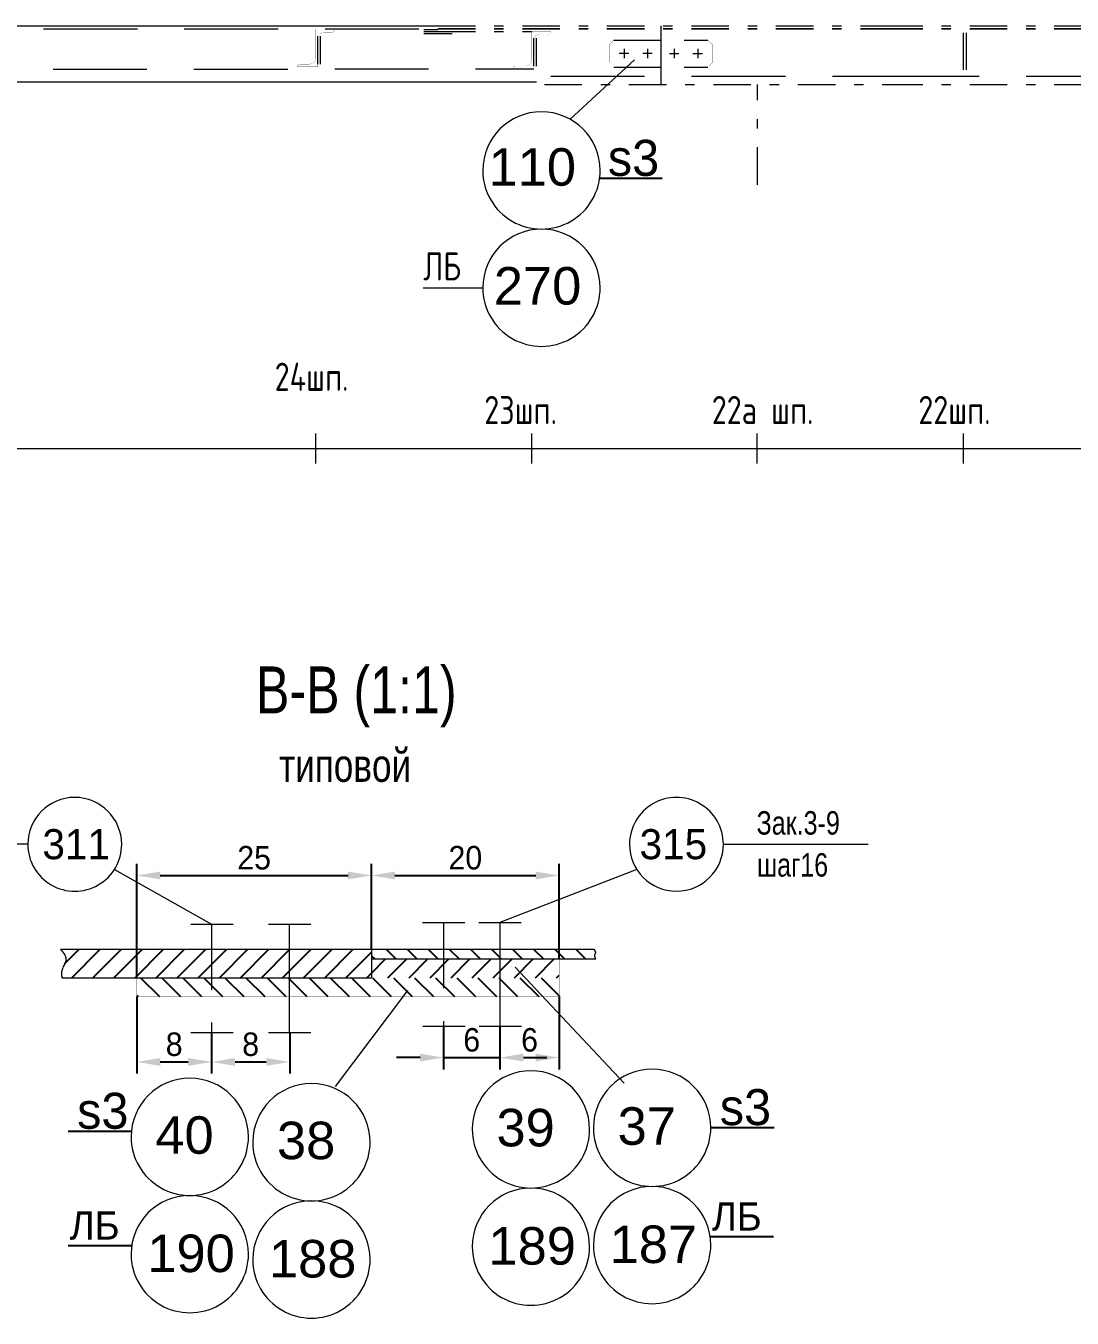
# Model space of a CAD drawing. Header units: millimetres. Extents: x 42007 to 66124, y -556 to 6894.
# Drawn here: x 45062 to 46177, y 1877 to 3254 of the extents above; entities that cross this region are included whole.
import ezdxf
from ezdxf.enums import TextEntityAlignment as Align

# ---------------------------------------------------------------- set-up
doc = ezdxf.new("R2010")
doc.units = ezdxf.units.MM
for name, pattern in [('K5LT32769', [0]), ('K5LT32770', [0]), ('K5LT32781', [90, 40, -20, 10, -20]), ('K5LT32782', [150, 100, -50]), ('K5LT32783', [75, 50, -25]), ('K5LT32786', [25.318241, 20.818241, -1.5, 1.5, -1.5]), ('K5LT32802', [105, 70, -35])]:
    doc.linetypes.add(name, pattern=pattern)
doc.layers.get('Defpoints').update_dxf_attribs({"color": 250})
doc.layers.add('pen_7', color=1, linetype='Continuous')
doc.styles.add('KTEXTSTYLE', font='GOST_AU.SHX', dxfattribs={"width": 0.96, "height": 5})
doc.styles.add('style5', font='arial.ttf', dxfattribs={"height": 3})
doc.dimstyles.new('ISO-10', dxfattribs={"dimscale": 10, "dimtxt": 2.5, "dimasz": 2.5, "dimexe": 1.25, "dimexo": 0, "dimtad": 1, "dimdec": 0, "dimtxsty": 'Standard', "dimcen": 2.5, "dimclrd": 7, "dimclre": 7, "dimclrt": 6, "dimadec": 0, "dimazin": 0, "dimtfac": 1, "dimtdec": 0, "dimtmove": 0, "dimatfit": 3, "dimfxl": 1, "dimarcsym": 0})
pattern_1 = [(45, (50614.336, 3365.016), (-11.22532, 11.22532), [])]
pattern_2 = [(135, (50614.336, 3365.016), (-11.22532, -11.22532), [])]

# ---------------------------------------------------------------- blocks, each defined once
blk = doc.blocks.new('*D118')
at = {"color": 7, "lineweight": -2, "transparency": 16777216}
for p, q in [((45180.2, 2219.5), (45180.2, 2137.3)), ((45259.9, 2181.1), (45259.9, 2137.3)), ((45205.2, 2149.8), (45234.9, 2149.8))]:
    blk.add_line(p, q, dxfattribs=at)
at = {"color": 7, "transparency": 16777216}
for points in [[(45205.2, 2153.9), (45205.2, 2145.6), (45180.2, 2149.8)], [(45234.9, 2153.9), (45234.9, 2145.6), (45259.9, 2149.8)]]:
    blk.add_solid(points, dxfattribs=at)
at = {"layer": 'Defpoints', "color": 0, "transparency": 16777216}
for p in [(45180.2, 2219.5), (45259.9, 2181.1), (45259.9, 2149.8)]:
    blk.add_point(p, dxfattribs=at)
at = {"color": 6, "transparency": 16777216, "insert": (45220, 2168.5), "char_height": 25, "attachment_point": 5}
blk.add_mtext('\\H25.0;\\W0.965;\\Q0;\\H25.0;\\W0.965;\\Q0;\\Q0;8', dxfattribs=at)
blk = doc.blocks.new('*D119')
at = {"color": 7, "lineweight": -2, "transparency": 16777216}
for p, q in [((45259.9, 2181.1), (45259.9, 2137.3)), ((45343.1, 2181.1), (45343.1, 2137.3)), ((45284.9, 2149.8), (45318.1, 2149.8))]:
    blk.add_line(p, q, dxfattribs=at)
at = {"color": 7, "transparency": 16777216}
for points in [[(45284.9, 2153.9), (45284.9, 2145.6), (45259.9, 2149.8)], [(45318.1, 2153.9), (45318.1, 2145.6), (45343.1, 2149.8)]]:
    blk.add_solid(points, dxfattribs=at)
at = {"layer": 'Defpoints', "color": 0, "transparency": 16777216}
for p in [(45259.9, 2181.1), (45343.1, 2181.1), (45343.1, 2149.8)]:
    blk.add_point(p, dxfattribs=at)
at = {"color": 6, "transparency": 16777216, "insert": (45301.5, 2168.5), "char_height": 25, "attachment_point": 5}
blk.add_mtext('\\H25.0;\\W0.965;\\Q0;\\H25.0;\\W0.965;\\Q0;\\Q0;8', dxfattribs=at)
blk = doc.blocks.new('*D120')
at = {"color": 7, "lineweight": -2, "transparency": 16777216}
for p, q in [((45507, 2187.8), (45507, 2141.9)), ((45567, 2187.8), (45567, 2141.9)), ((45482, 2154.4), (45457, 2154.4)), ((45507, 2154.4), (45567, 2154.4)), ((45592, 2154.4), (45617, 2154.4))]:
    blk.add_line(p, q, dxfattribs=at)
at = {"color": 7, "transparency": 16777216}
for points in [[(45482, 2158.6), (45482, 2150.3), (45507, 2154.4)], [(45592, 2158.6), (45592, 2150.3), (45567, 2154.4)]]:
    blk.add_solid(points, dxfattribs=at)
at = {"layer": 'Defpoints', "color": 0, "transparency": 16777216}
for p in [(45507, 2187.8), (45567, 2187.8), (45567, 2154.4)]:
    blk.add_point(p, dxfattribs=at)
at = {"color": 6, "transparency": 16777216, "insert": (45537, 2173.2), "char_height": 25, "attachment_point": 5}
blk.add_mtext('\\H25.0;\\W0.965;\\Q0;\\H25.0;\\W0.965;\\Q0;\\Q0;6', dxfattribs=at)
blk = doc.blocks.new('*D121')
at = {"color": 7, "lineweight": -2, "transparency": 16777216}
for p, q in [((45630.2, 2219.5), (45630.2, 2141.9)), ((45567, 2187.8), (45567, 2141.9)), ((45592, 2154.4), (45605.2, 2154.4))]:
    blk.add_line(p, q, dxfattribs=at)
at = {"color": 7, "transparency": 16777216}
for points in [[(45592, 2158.6), (45592, 2150.3), (45567, 2154.4)], [(45605.2, 2158.6), (45605.2, 2150.3), (45630.2, 2154.4)]]:
    blk.add_solid(points, dxfattribs=at)
at = {"layer": 'Defpoints', "color": 0, "transparency": 16777216}
for p in [(45630.2, 2219.5), (45567, 2187.8), (45630.2, 2154.4)]:
    blk.add_point(p, dxfattribs=at)
at = {"color": 6, "transparency": 16777216, "insert": (45598.6, 2173.2), "char_height": 25, "attachment_point": 5}
blk.add_mtext('\\H25.0;\\W0.965;\\Q0;\\H25.0;\\W0.965;\\Q0;\\Q0;6', dxfattribs=at)
blk = doc.blocks.new('*D126')
at = {"color": 7, "lineweight": -2, "transparency": 16777216}
for p, q in [((45430.2, 2269.5), (45430.2, 2361)), ((45630.2, 2259.5), (45630.2, 2361)), ((45455.2, 2348.5), (45605.2, 2348.5))]:
    blk.add_line(p, q, dxfattribs=at)
at = {"color": 7, "transparency": 16777216}
for points in [[(45455.2, 2352.7), (45455.2, 2344.4), (45430.2, 2348.5)], [(45605.2, 2352.7), (45605.2, 2344.4), (45630.2, 2348.5)]]:
    blk.add_solid(points, dxfattribs=at)
at = {"layer": 'Defpoints', "color": 0, "transparency": 16777216}
for p in [(45630.2, 2348.5), (45430.2, 2269.5), (45630.2, 2259.5)]:
    blk.add_point(p, dxfattribs=at)
at = {"color": 6, "transparency": 16777216, "insert": (45530.2, 2367.3), "char_height": 25, "attachment_point": 5}
blk.add_mtext('\\H25.0;\\W0.965;\\Q0;\\H25.0;\\W0.965;\\Q0;\\Q0;20', dxfattribs=at)
blk = doc.blocks.new('*D129')
at = {"color": 7, "lineweight": -2, "transparency": 16777216}
for p, q in [((45180.2, 2239.5), (45180.2, 2361)), ((45430.2, 2315.3), (45430.2, 2361)), ((45205.2, 2348.5), (45405.2, 2348.5))]:
    blk.add_line(p, q, dxfattribs=at)
at = {"color": 7, "transparency": 16777216}
for points in [[(45205.2, 2352.7), (45205.2, 2344.4), (45180.2, 2348.5)], [(45405.2, 2352.7), (45405.2, 2344.4), (45430.2, 2348.5)]]:
    blk.add_solid(points, dxfattribs=at)
at = {"layer": 'Defpoints', "color": 0, "transparency": 16777216}
for p in [(45430.2, 2348.5), (45430.2, 2315.3), (45180.2, 2239.5)]:
    blk.add_point(p, dxfattribs=at)
at = {"color": 6, "transparency": 16777216, "insert": (45305.2, 2367.3), "char_height": 25, "attachment_point": 5}
blk.add_mtext('\\H25.0;\\W0.965;\\Q0;\\H25.0;\\W0.965;\\Q0;\\Q0;25', dxfattribs=at)

msp = doc.modelspace()

# ---------------------------------------------------------------- hatches: boundary and pattern name
h = msp.add_hatch()
h.set_pattern_fill('', style=0, pattern_type=0)
h.set_pattern_definition(pattern_1)
h.paths.add_polyline_path([(45430.21, 2259.528), (45430.21, 2269.528), (45099.021, 2269.528), (45099.108, 2269.428), (45099.237, 2269.278), (45099.431, 2269.053), (45099.72, 2268.717), (45100.151, 2268.212), (45100.785, 2267.454), (45101.694, 2266.315), (45102.913, 2264.598), (45104.246, 2261.993), (45104.724, 2259.434), (45104.72, 2259.216), (45104.691, 2258.777), (45104.555, 2257.895), (45104.028, 2256.111), (45103.23, 2254.227), (45102.772, 2253.264), (45102.523, 2252.752), (45102.363, 2252.421), (45102.204, 2252.092), (45101.998, 2251.659), (45101.707, 2251.035), (45101.3, 2250.109), (45100.772, 2248.717), (45100.411, 2247.447), (45100.366, 2247.242), (45100.286, 2246.831), (45100.168, 2246.006), (45100.072, 2244.346), (45100.183, 2241.862), (45100.306, 2240.615), (45100.376, 2239.99), (45100.412, 2239.678), (45100.429, 2239.528), (45430.21, 2239.528)])
h = msp.add_hatch()
h.set_pattern_fill('', angle=90, style=0, pattern_type=0)
h.set_pattern_definition(pattern_2)
h.paths.add_polyline_path([(45630.21, 2259.528), (45669.192, 2259.528), (45669.131, 2259.628), (45669.077, 2259.717), (45668.996, 2259.852), (45668.876, 2260.053), (45668.7, 2260.355), (45668.451, 2260.809), (45668.128, 2261.49), (45667.821, 2262.514), (45667.812, 2263.506), (45667.825, 2263.576), (45667.854, 2263.715), (45667.931, 2263.993), (45668.095, 2264.456), (45668.188, 2264.688), (45668.236, 2264.804), (45668.26, 2264.862), (45668.273, 2264.894), (45668.292, 2264.942), (45668.321, 2265.012), (45668.364, 2265.118), (45668.427, 2265.277), (45668.516, 2265.515), (45668.629, 2265.871), (45668.73, 2266.404), (45668.733, 2266.444), (45668.736, 2266.505), (45668.739, 2266.626), (45668.727, 2266.87), (45668.639, 2267.354), (45668.265, 2268.32), (45667.924, 2268.956), (45667.738, 2269.273), (45667.644, 2269.432), (45667.596, 2269.512), (45667.586, 2269.528), (45430.21, 2269.528), (45430.21, 2259.528)])
h = msp.add_hatch()
h.set_pattern_fill('', style=0, pattern_type=0)
h.set_pattern_definition(pattern_1)
h.paths.add_polyline_path([(45430.21, 2259.528), (45430.21, 2239.528), (45630.21, 2239.528), (45630.21, 2259.528)])
h = msp.add_hatch()
h.set_pattern_fill('', angle=90, style=0, pattern_type=0)
h.set_pattern_definition(pattern_2)
h.paths.add_polyline_path([(45630.21, 2219.528), (45630.21, 2239.528), (45430.21, 2239.528), (45180.21, 2239.528), (45180.21, 2219.528)])

# ---------------------------------------------------------------- linework, layer by layer
at = {"color": 7, "linetype": 'K5LT32782', "lineweight": 18}
for p, q in [((43430.795, 3251.009), (45501.004, 3251.009)), ((45373.004, 3213.225), (45373.004, 3243.07)), ((45376.004, 3213.225), (45376.004, 3243.07)), ((45486.004, 3250.026), (45501.004, 3250.026)), ((45486.004, 3248.061), (45516.004, 3248.061)), ((45486.004, 3248.044), (45501.004, 3248.044)), ((45486.004, 3246.078), (45516.004, 3246.078)), ((45603.004, 3211.242), (45603.004, 3241.087)), ((45606.004, 3211.242), (45606.004, 3241.087)), ((44041.004, 3206.565), (45603.004, 3208.385)), ((45621.134, 3200.487), (46001.393, 3200.487)), ((45977.521, 3200.487), (48132.66, 3200.487))]:
    msp.add_line(p, q, dxfattribs=at)
at = {"color": 7, "linetype": 'K5LT32769', "lineweight": 18}
for p, q in [((44041.004, 3254.047), (45501.004, 3254.047)), ((45738.452, 3254.047), (45738.452, 3238.895)), ((45704.208, 3224.601), (45694.208, 3224.601)), ((45699.208, 3229.601), (45699.208, 3219.601)), ((45729.208, 3224.601), (45719.208, 3224.601)), ((45724.208, 3229.601), (45724.208, 3219.601)), ((45747.697, 3224.601), (45757.697, 3224.601)), ((45752.697, 3229.601), (45752.697, 3219.601)), ((45772.697, 3224.601), (45782.697, 3224.601)), ((45777.697, 3229.601), (45777.697, 3219.601)), ((45710.393, 3217.988), (45641.674, 3154.611)), ((45738.452, 3210.14), (45738.452, 3194.565)), ((44041.004, 3194.565), (45605.83, 3194.565)), ((45485.332, 2974.991), (45548.796, 2974.991)), ((45371.004, 2787.706), (45371.004, 2819.706)), ((45601.004, 2787.706), (45601.004, 2819.706)), ((45841.004, 2787.706), (45841.004, 2819.706)), ((46061.004, 2787.706), (46061.004, 2819.706)), ((45064.09, 2381.743), (44910.007, 2381.743)), ((45805.047, 2381.743), (45959.13, 2381.743)), ((45156.273, 2354.9), (45259.886, 2296.805)), ((45712.863, 2354.9), (45566.959, 2298.272)), ((45237.865, 2296.455), (45282.924, 2296.455)), ((45320.608, 2296.455), (45365.666, 2296.455)), ((45342.628, 2296.805), (45342.628, 2181.136)), ((45484.429, 2298.272), (45529.488, 2298.272)), ((45544.429, 2298.272), (45589.488, 2298.272)), ((45566.959, 2298.272), (45566.959, 2187.757)), ((45667.586, 2269.528), (45099.021, 2269.528)), ((45430.21, 2269.528), (45430.21, 2239.528)), ((45430.21, 2259.528), (45669.192, 2259.528)), ((45583.202, 2250.69), (45699.206, 2127.211)), ((45100.429, 2239.528), (45430.21, 2239.528)), ((45468.402, 2225.793), (45391.399, 2123.57)), ((45237.865, 2181.136), (45282.924, 2181.136)), ((45320.608, 2181.136), (45365.666, 2181.136)), ((45484.938, 2187.757), (45529.997, 2187.757)), ((45544.938, 2187.757), (45589.997, 2187.757))]:
    msp.add_line(p, q, dxfattribs=at)
at = {"color": 7, "linetype": 'K5LT32781', "lineweight": 18}
for p, q in [((45501.004, 3254.096), (46001.393, 3254.096)), ((45501.004, 3253.983), (46001.393, 3253.983)), ((45501.004, 3251.096), (46001.393, 3251.096)), ((45501.004, 3251.047), (46001.393, 3251.047)), ((45501.004, 3251.009), (45601.004, 3251.009)), ((45501.004, 3251.009), (46001.393, 3251.009)), ((45738.452, 3251.047), (45738.452, 3238.895)), ((45977.521, 3254.096), (48132.66, 3254.096)), ((45977.521, 3253.983), (48132.66, 3253.983)), ((45977.521, 3251.096), (48132.66, 3251.096)), ((45977.521, 3251.047), (48132.66, 3251.047)), ((45977.521, 3251.009), (48132.66, 3251.009)), ((45501.004, 3248.035), (45601.004, 3248.035)), ((46061.004, 3207.126), (46061.004, 3246.503)), ((46064.004, 3207.126), (46064.004, 3246.503)), ((45738.452, 3210.14), (45738.452, 3191.565)), ((45614.362, 3191.565), (46001.393, 3191.565)), ((45841.452, 3084.767), (45841.452, 3191.565)), ((45977.521, 3191.565), (48132.66, 3191.565))]:
    msp.add_line(p, q, dxfattribs=at)
at = {"color": 7, "linetype": 'K5LT32783', "lineweight": 18}
for p, q in [((45688.452, 3238.895), (45788.452, 3238.895)), ((45688.452, 3210.14), (45788.452, 3210.14))]:
    msp.add_line(p, q, dxfattribs=at)
at = {"color": 7, "linetype": 'K5LT32770', "lineweight": 18}
for p, q in [((45738.452, 3238.895), (45738.452, 3210.14)), ((43412.445, 2803.706), (45977.521, 2803.706)), ((45977.521, 2803.706), (52439.59, 2803.706))]:
    msp.add_line(p, q, dxfattribs=at)
at = {"color": 0}
for p, q in [((45739.908, 3091.313), (45672.418, 3091.313)), ((45174.577, 2075.68), (45107.087, 2075.68)), ((45859.156, 2079.576), (45791.666, 2079.576)), ((45858.538, 1963.34), (45791.049, 1963.34)), ((45174.577, 1953.703), (45107.087, 1953.703))]:
    msp.add_line(p, q, dxfattribs=at)
at = {"color": 7, "linetype": 'K5LT32802', "lineweight": 18}
for p, q in [((45259.886, 2296.805), (45259.886, 2181.136)), ((45506.959, 2298.272), (45506.959, 2187.757))]:
    msp.add_line(p, q, dxfattribs=at)
at = {"color": 7, "linetype": 'K5LT32786', "const_width": 0.18}
for points in [[(45371.004, 3250.018), (45371.004, 3219.785), (45370.509, 3217.32), (45369.1, 3215.229), (45366.991, 3213.833), (45364.504, 3213.342), (45354.004, 3213.342), (45352.504, 3212.944), (45351.406, 3211.855), (45351.004, 3210.368), (45373.004, 3210.368), (45373.004, 3240.601), (45373.499, 3243.067), (45374.908, 3245.157), (45377.016, 3246.553), (45379.504, 3247.044), (45388.004, 3247.044), (45389.504, 3247.442), (45390.602, 3248.531), (45391.004, 3250.018), (45371.004, 3250.018)], [(45601.004, 3248.035), (45601.004, 3217.802), (45600.509, 3215.337), (45599.1, 3213.246), (45596.991, 3211.85), (45594.504, 3211.359), (45584.004, 3211.359), (45582.504, 3210.961), (45581.406, 3209.872), (45581.004, 3208.385), (45603.004, 3208.385), (45603.004, 3238.618), (45603.499, 3241.084), (45604.908, 3243.174), (45607.016, 3244.571), (45609.504, 3245.061), (45618.004, 3245.061), (45619.504, 3245.459), (45620.602, 3246.548), (45621.004, 3248.035), (45601.004, 3248.035)]]:
    msp.add_lwpolyline(points, dxfattribs=at)
at = {"color": 7, "linetype": 'K5LT32782', "const_width": 0.18}
for points in [[(45683.452, 3215.106), (45683.452, 3233.929), (45688.452, 3238.895)], [(45793.452, 3215.106), (45793.452, 3233.929), (45788.452, 3238.895)], [(45688.452, 3210.14), (45683.452, 3215.106)], [(45788.452, 3210.14), (45793.452, 3215.106)]]:
    msp.add_lwpolyline(points, dxfattribs=at)
at = {"color": 7, "linetype": 'K5LT32769', "const_width": 0.18}
for points in [[(45630.21, 2239.528), (45630.21, 2259.528), (45430.21, 2259.528), (45430.21, 2239.528)], [(45630.21, 2239.528), (45630.21, 2219.528), (45180.21, 2219.528), (45180.21, 2239.528)]]:
    msp.add_lwpolyline(points, close=True, dxfattribs=at)
at = {"color": 7, "linetype": 'K5LT32769', "lineweight": 18}
for centre, radius, start, end in [((45611.296, 3099.991), 62.5, 0, 179.999977), ((45611.296, 3099.991), 62.5, 179.999977, 0), ((45611.296, 2974.991), 62.5, 0, 179.999977), ((45611.296, 2974.991), 62.5, 179.999977, 0), ((45114.09, 2381.743), 50, 0, 179.999977), ((45755.047, 2381.743), 50, 0, 180.000054), ((45114.09, 2381.743), 50, 179.999977, 0), ((45755.047, 2381.743), 50, 180.000054, 0), ((45600.054, 2077.879), 62.5, 0, 179.999977), ((45729.166, 2079.576), 62.5, 0, 179.999977), ((45236.674, 2069.94), 62.5, 0, 179.999977), ((45366.262, 2064.199), 62.5, 0, 179.999977), ((45236.674, 2069.94), 62.5, 179.999977, 0), ((45600.054, 2077.879), 62.5, 179.999977, 0), ((45729.166, 2079.576), 62.5, 179.999977, 0), ((45366.262, 2064.199), 62.5, 179.999977, 0), ((45600.054, 1952.879), 62.5, 0, 179.999977), ((45729.166, 1954.576), 62.5, 0, 179.999977), ((45236.674, 1944.94), 62.5, 0, 179.999977), ((45366.262, 1939.199), 62.5, 0, 179.999977), ((45236.674, 1944.94), 62.5, 179.999977, 0), ((45600.054, 1952.879), 62.5, 179.999977, 0), ((45729.166, 1954.576), 62.5, 179.999977, 0), ((45366.262, 1939.199), 62.5, 179.999977, 0)]:
    msp.add_arc(centre, radius, start, end, dxfattribs=at)
for points, knots in [([(45099.021, 2269.528), (45100.572, 2267.656), (45102.634, 2265.436), (45104.096, 2262.45), (45104.473, 2261.354), (45104.668, 2260.434), (45104.739, 2259.597), (45104.706, 2258.772), (45104.568, 2257.878), (45104.287, 2256.805), (45103.774, 2255.403), (45102.93, 2253.564), (45101.866, 2251.428), (45100.911, 2249.256), (45100.351, 2247.369), (45100.113, 2245.718), (45100.043, 2244.009), (45100.153, 2241.92), (45100.332, 2240.377), (45100.429, 2239.528)], [0, 0, 0, 0, 4.30897143, 5.16441514, 5.79951685, 6.33068543, 6.80317648, 7.26569597, 7.77047228, 8.38283831, 9.20033005, 10.37848864, 11.91880912, 13.37290327, 14.52002221, 15.34850225, 16.28330532, 17.50684128, 19, 19, 19, 19]), ([(45667.586, 2269.528), (45667.947, 2268.904), (45668.432, 2268.139), (45668.69, 2267.171), (45668.739, 2266.807), (45668.742, 2266.493), (45668.707, 2266.188), (45668.629, 2265.848), (45668.482, 2265.403), (45668.259, 2264.86), (45668.014, 2264.265), (45667.845, 2263.733), (45667.779, 2263.301), (45667.771, 2262.952), (45667.801, 2262.602), (45667.877, 2262.212), (45668.016, 2261.756), (45668.247, 2261.195), (45668.641, 2260.437), (45668.984, 2259.871), (45669.192, 2259.528)], [0, 0, 0, 0, 4.08939432, 4.93288753, 5.58232227, 6.1410544, 6.68208123, 7.29305429, 8.09329093, 9.29781149, 10.57259543, 11.69533029, 12.4074641, 13.00870095, 13.64346496, 14.36997302, 15.22506505, 16.3033082, 17.75770901, 20, 20, 20, 20])]:
    msp.add_open_spline(points, degree=3, knots=knots, dxfattribs=at)

# ---------------------------------------------------------------- texts
at = {"color": 7, "attachment_point": 1}
for s, insert, char_height, style in [('{\\H12.8x;\\W0.965;s3}', (45681.973, 3132.599), 3, 'style5'), ('\\H3.5;\\W0.965;\\Q15;\\Q0;\\H30.00;ЛБ', (45485.325, 3012.751), 2.5, 'KTEXTSTYLE'), ('{\\H12x;\\W0.965;24шп.}', (45327.095, 2895.069), 2.5, 'KTEXTSTYLE'), ('{\\H12x;\\W0.965;23шп.}', (45550.348, 2859.631), 2.5, 'KTEXTSTYLE'), ('{\\H12x;\\W0.965;22шп.}', (46012.729, 2859.631), 2.5, 'KTEXTSTYLE'), ('\\H3.5;\\W0.965;\\Q15;\\Q0;\\W0.765;\\H35.00;типовой', (45331.785, 2483.309), 3, 'style5'), ('\\H3.5;\\W0.965;\\Q15;\\Q0;\\W0.765;\\H25.00;Зак.3-9', (45840.456, 2417.086), 3, 'style5'), ('\\H3.5;\\W0.965;\\Q15;\\Q0;\\W0.765;\\H25.00;шаг16', (45840.912, 2372.318), 3, 'style5'), ('{\\H12.8x;\\W0.965;s3}', (45801.221, 2120.862), 3, 'style5'), ('{\\H12.8x;\\W0.965;s3}', (45116.642, 2116.966), 3, 'style5'), ('\\H3.5;\\W0.965;\\Q15;\\Q0;\\H30.00;ЛБ', (45792.78, 2000.088), 3, 'style5'), ('\\H3.5;\\W0.965;\\Q15;\\Q0;\\H30.00;ЛБ', (45108.818, 1990.451), 3, 'style5')]:
    msp.add_mtext(s, dxfattribs=dict(at, insert=insert, char_height=char_height, style=style))
at = {"color": 2, "insert": (45792.729, 2859.631), "char_height": 2.5, "attachment_point": 1, "style": 'KTEXTSTYLE'}
msp.add_mtext('{\\H12x;\\W0.965;22a шп.}', dxfattribs=at)
at = {"color": 7, "insert": (45307.15, 2571.321), "char_height": 3, "attachment_point": 1, "rotation": 359.99983, "style": 'style5'}
msp.add_mtext('\\H3.5;\\W0.965;\\Q15;\\Q0;\\W0.765;\\H50.00;В-В (1:1)', dxfattribs=at)
at = {"layer": 'pen_7', "color": 2, "linetype": 'Continuous', "style": 'style5'}
for s, p in [('110', (45601.476, 3103.721)), ('270', (45607.104, 2977.014)), ('39', (45594.37, 2079.789)), ('37', (45723.482, 2081.487)), ('40', (45230.99, 2071.85)), ('38', (45360.577, 2066.11)), ('189', (45601.361, 1953.735)), ('187', (45730.473, 1955.433)), ('190', (45237.981, 1945.796)), ('188', (45367.568, 1940.056))]:
    msp.add_text(s, height=40, dxfattribs=at).set_placement(p, align=Align.MIDDLE_CENTER)
at = {"layer": 'pen_7', "color": 2, "linetype": 'Continuous', "char_height": 40, "attachment_point": 1, "style": 'style5'}
for s, insert in [('\\H3.5;\\W0.965;\\Q15;\\Q0;\\H32.00;311', (45079.656, 2397.886)), ('\\H3.5;\\W0.965;\\Q15;\\Q0;\\H32.00;315', (45715.82, 2397.886))]:
    msp.add_mtext(s, dxfattribs=dict(at, insert=insert))

# ---------------------------------------------------------------- dimensions: what is measured, and where the dimension line sits
at = {"color": 0}
for base, p1, p2, text, picture, middle in [((45430.21, 2348.529), (45180.21, 2239.528), (45430.21, 2315.279), '\\H25.0;\\W0.965;\\Q0;\\H25.0;\\W0.965;\\Q0;\\Q0;25', '*D129', (45305.21, 2348.529)), ((45630.21, 2348.529), (45430.21, 2269.528), (45630.21, 2259.528), '\\H25.0;\\W0.965;\\Q0;\\H25.0;\\W0.965;\\Q0;\\Q0;20', '*D126', (45530.21, 2348.529))]:
    dim = msp.add_linear_dim(base=base, p1=p1, p2=p2, text=text, dimstyle='ISO-10', override={"dimfxl": 1.25}, dxfattribs=at)
    dim.commit()
    dim.dimension.update_dxf_attribs({"geometry": picture, "text_midpoint": middle, "dimtype": 160})
at = {"color": 4}
for base, p1, p2, text, picture, middle in [((45259.886, 2149.767), (45180.21, 2219.528), (45259.886, 2181.136), '\\H25.0;\\W0.965;\\Q0;\\H25.0;\\W0.965;\\Q0;\\Q0;8', '*D118', (45220.048, 2149.767)), ((45630.21, 2154.418), (45566.959, 2187.757), (45630.21, 2219.528), '\\H25.0;\\W0.965;\\Q0;\\H25.0;\\W0.965;\\Q0;\\Q0;6', '*D121', (45598.584, 2154.418)), ((45343.137, 2149.767), (45259.886, 2181.136), (45343.137, 2181.136), '\\H25.0;\\W0.965;\\Q0;\\H25.0;\\W0.965;\\Q0;\\Q0;8', '*D119', (45301.511, 2149.767)), ((45566.959, 2154.418), (45506.959, 2187.757), (45566.959, 2187.757), '\\H25.0;\\W0.965;\\Q0;\\H25.0;\\W0.965;\\Q0;\\Q0;6', '*D120', (45536.959, 2154.418))]:
    dim = msp.add_linear_dim(base=base, p1=p1, p2=p2, text=text, dimstyle='ISO-10', override={"dimfxl": 1.25}, dxfattribs=at)
    dim.commit()
    dim.dimension.update_dxf_attribs({"geometry": picture, "text_midpoint": middle, "dimtype": 160})

doc.saveas('drawing.dxf')
